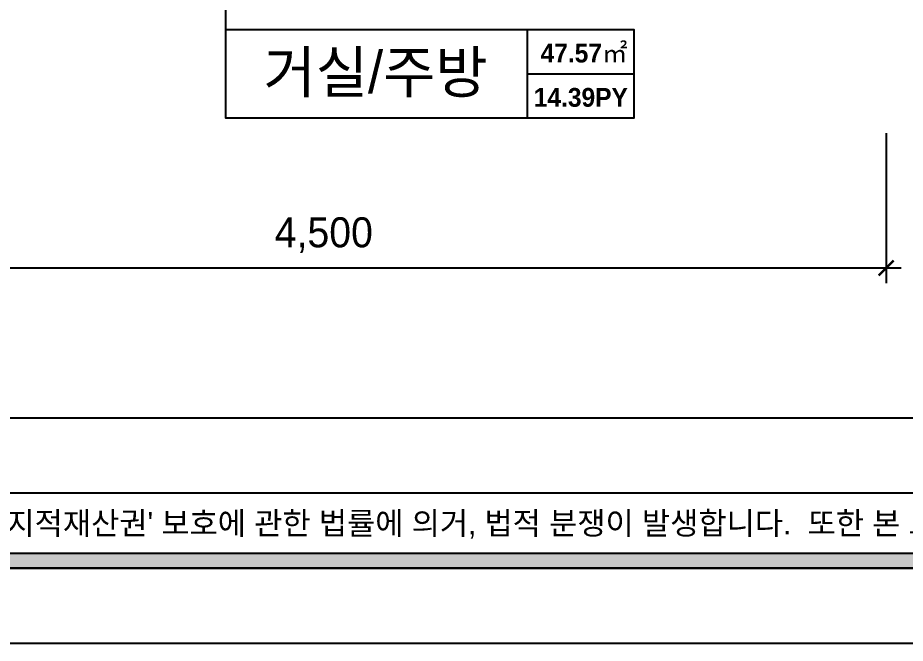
# Model space of a CAD drawing. Header units: inches. Extents: x -63256 to 33689, y -34490 to 100230.
# Drawn here: x -22488 to -18937, y -1421 to 1079 of the extents above; entities that cross this region are included whole.
import ezdxf
from ezdxf.enums import TextEntityAlignment as Align

# ---------------------------------------------------------------- set-up
doc = ezdxf.new("R2010")
doc.units = ezdxf.units.IN
doc.header["$LTSCALE"] = 100
doc.header["$MEASUREMENT"] = 0
for name, color, linetype in [('0-ELC TEXT', 7, 'Continuous'), ('03-TEXT', 3, 'Continuous'), ('07-DIM WAL', 5, 'Continuous'), ('FORM(YOURNAME)-1', 1, 'Continuous'), ('FORM(YOURNAME)-11', 1, 'Continuous')]:
    doc.layers.add(name, color=color, linetype=linetype)
doc.styles.add('HY 울릉도 L', font='')
doc.styles.add('YOURNAME', font='')
doc.styles.add('넥슨고딕', font='')
doc.styles.add('코레일둥고', font='')
doc.styles.get('HY 울릉도 L').set_extended_font_data('HY울릉도L')
doc.styles.get('YOURNAME').set_extended_font_data('HYwulM')
doc.styles.get('넥슨고딕').set_extended_font_data('NEXON Lv1 Gothic Bold', bold=True)
doc.styles.get('코레일둥고').set_extended_font_data('Korail Round Gothic Medium')
doc.dimstyles.new('60', dxfattribs={"dimscale": 60, "dimtxt": 2, "dimasz": 1, "dimexe": 1, "dimexo": 1, "dimgap": 1, "dimtad": 1, "dimdec": 0, "dimrnd": 0.05, "dimdsep": 46, "dimlunit": 6, "dimtxsty": 'HY 울릉도 L', "dimblk": 'ARCHTICK', "dimcen": 2.5, "dimdle": 1, "dimclrd": 133, "dimclre": 133, "dimclrt": 30, "dimadec": 0, "dimazin": 0, "dimtfac": 1, "dimtdec": 0, "dimtix": 1, "dimtmove": 2, "dimatfit": 3, "dimldrblk": 'ARCHTICK', "dimfxl": 1, "dimlwd": -1, "dimlwe": -1, "dimarcsym": 0})

# ---------------------------------------------------------------- blocks, each defined once
blk = doc.blocks.new('FORM-ELEVATION')
at = {"layer": 'FORM(YOURNAME)-11'}
h = blk.add_hatch(color=256, dxfattribs=at)
h.dxf.hatch_style = 1
h.paths.add_polyline_path([(-10309, 35708), (71691, 35708), (71691, 35508), (-10309, 35508)])
h.paths.add_polyline_path([(-10309, -21492), (71691, -21492), (71691, -21692), (-10309, -21692)])
at = {"layer": 'Defpoints', "color": 158}
blk.add_line((62481, -20692), (-10309, -20692), dxfattribs=at)
for points in [[(-10309, -21692), (71691, -21692), (71691, 35708), (-10309, 35708)], [(-8309, 33708), (61071, 33708), (61071, -19692), (-8309, -19692)]]:
    blk.add_lwpolyline(points, close=True, dxfattribs=at)
at = {"layer": 'FORM(YOURNAME)-11', "color": 250}
blk.add_lwpolyline([(-11309, -22692), (72691, -22692), (72691, 36708), (-11309, 36708)], close=True, dxfattribs=at)
at = {"layer": 'FORM(YOURNAME)-11'}
blk.add_lwpolyline([(-10309, -21492), (71691, -21492), (71691, -21692), (-10309, -21692)], close=True, dxfattribs=at)
at = {"layer": 'FORM(YOURNAME)-11', "color": 1, "style": 'YOURNAME'}
blk.add_text("- 본 도서는 어떠한 경우에도 무단으로 도용할 수 없으며 도용시 '지적재산권' 보호에 관한 법률에 의거, 법적 분쟁이 발생합니다.  또한 본 도서에 관한 모든 저작권은 당사에 있습니다. -", height=300, dxfattribs=at).set_placement((28146, -21092), align=Align.MIDDLE_CENTER)
at = {"layer": 'FORM(YOURNAME)-11', "color": 3, "style": 'YOURNAME'}
for tag, height, p in [('1', 451, (71041, -1219)), ('2', 451, (71041, -1863)), ('3', 451, (71041, -3150)), ('4', 451, (71041, -5081)), ('5', 515, (71041, -7398)), ('6', 515, (71041, -9650)), ('7', 515, (71041, -11903)), ('8', 515, (71041, -14155)), ('9', 515, (71041, -16408)), ('10', 515, (66791, -18596)), ('11', 515, (71041, -18660)), ('12', 515, (66791, -20848)), ('13', 515, (71041, -20848))]:
    blk.add_attdef(tag, text='', height=height, dxfattribs=at).set_placement(p, align=Align.MIDDLE_RIGHT)
blk = doc.blocks.new('_ArchTick')
at = {"color": 0, "linetype": 'ByBlock', "const_width": 0.15}
blk.add_lwpolyline([(-0.5, -0.5), (0.5, 0.5)], dxfattribs=at)
blk = doc.blocks.new('*D43')
at = {"layer": '07-DIM WAL', "color": 133, "transparency": 16777216}
for p, q in [((-23513.2, 618.6), (-23513.2, 18.6)), ((-19013.2, 618.6), (-19013.2, 18.6)), ((-18953.2, 78.6), (-23573.2, 78.6))]:
    blk.add_line(p, q, dxfattribs=at)
at = {"layer": 'Defpoints', "color": 0, "transparency": 16777216}
for p in [(-23513.2, 678.6), (-19013.2, 678.6), (-23513.2, 78.6)]:
    blk.add_point(p, dxfattribs=at)
at = {"layer": '07-DIM WAL', "color": 133, "transparency": 16777216, "xscale": 60, "yscale": 60, "zscale": 60, "rotation": 180}
blk.add_blockref('_ArchTick', (-23513.2, 78.6), dxfattribs=at)
at = {"layer": '07-DIM WAL', "color": 133, "transparency": 16777216, "xscale": 60, "yscale": 60, "zscale": 60}
blk.add_blockref('_ArchTick', (-19013.2, 78.6), dxfattribs=at)
at = {"layer": '07-DIM WAL', "color": 30, "transparency": 16777216, "insert": (-21263.2, 210.5), "char_height": 120, "attachment_point": 5, "style": 'HY 울릉도 L'}
blk.add_mtext('4,500', dxfattribs=at)

msp = doc.modelspace()

# ---------------------------------------------------------------- linework, layer by layer
at = {"layer": '0-ELC TEXT'}
for p, q in [((-21654.7, 1032.4), (-21654.7, 2129.7)), ((-20447.5, 678.6), (-20447.5, 1032.4)), ((-20447.5, 855.5), (-20022.8, 855.5))]:
    msp.add_line(p, q, dxfattribs=at)
msp.add_lwpolyline([(-21654.7, 1032.4), (-20022.8, 1032.4), (-20022.8, 678.6), (-21654.7, 678.6)], close=True, dxfattribs=at)

# ---------------------------------------------------------------- block references
at = {"layer": 'FORM(YOURNAME)-1', "xscale": 0.3, "yscale": 0.3, "zscale": 0.3}
msp.add_blockref('FORM-ELEVATION', (-29627.6, 5386.1), dxfattribs=at)

# ---------------------------------------------------------------- texts
at = {"layer": '03-TEXT'}
for s, height, style, p in [('거실/주방', 166.67, '코레일둥고', (-21056.1, 778.9)), ('47.57㎡', 75, '넥슨고딕', (-20221.8, 900.6)), ('14.39PY', 75, '넥슨고딕', (-20234.7, 723.7))]:
    msp.add_text(s, height=height, dxfattribs=dict(at, style=style)).set_placement(p, align=Align.CENTER)

# ---------------------------------------------------------------- dimensions: what is measured, and where the dimension line sits
at = {"layer": '07-DIM WAL'}
dim = msp.add_linear_dim(base=(-23513.2, 78.6), p1=(-19013.2, 678.6), p2=(-23513.2, 678.6), dimstyle='60', dxfattribs=at)
dim.commit()
dim.dimension.update_dxf_attribs({"geometry": '*D43', "text_midpoint": (-21263.2, 210.5)})

doc.saveas('drawing.dxf')
